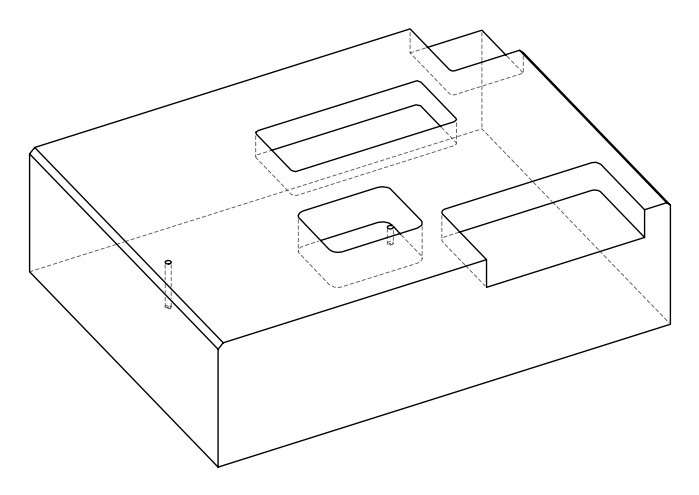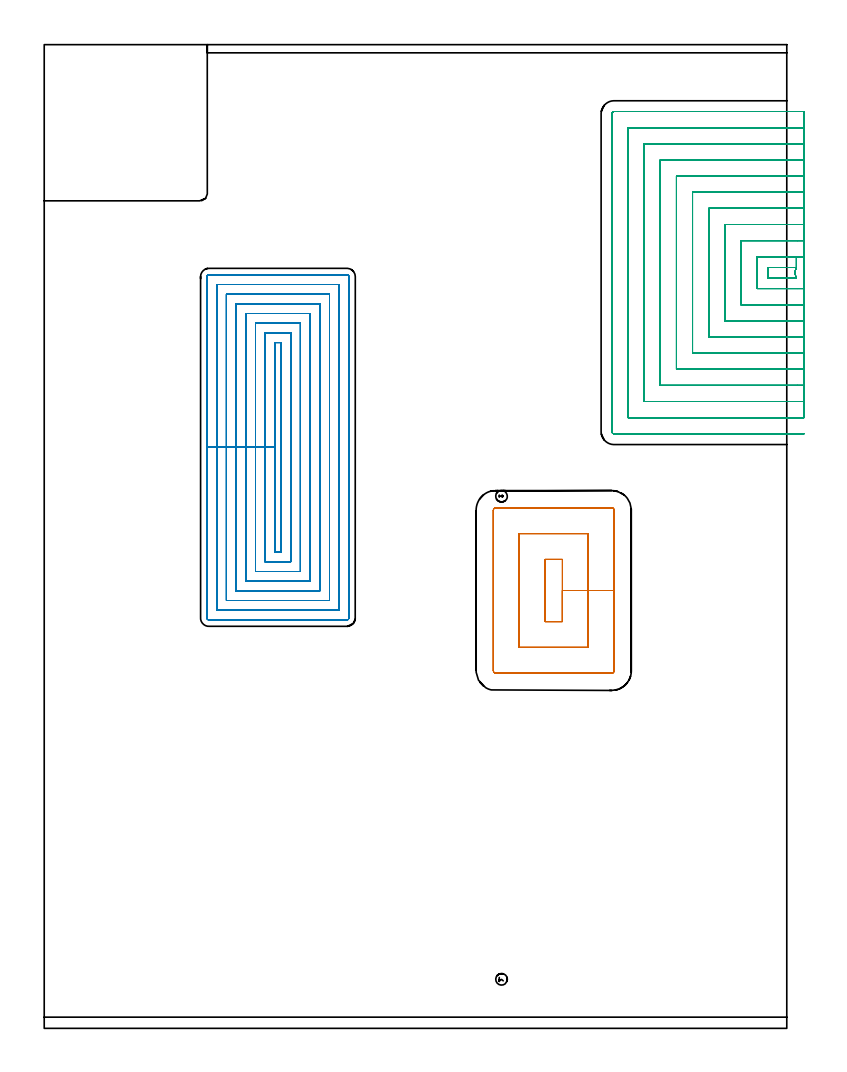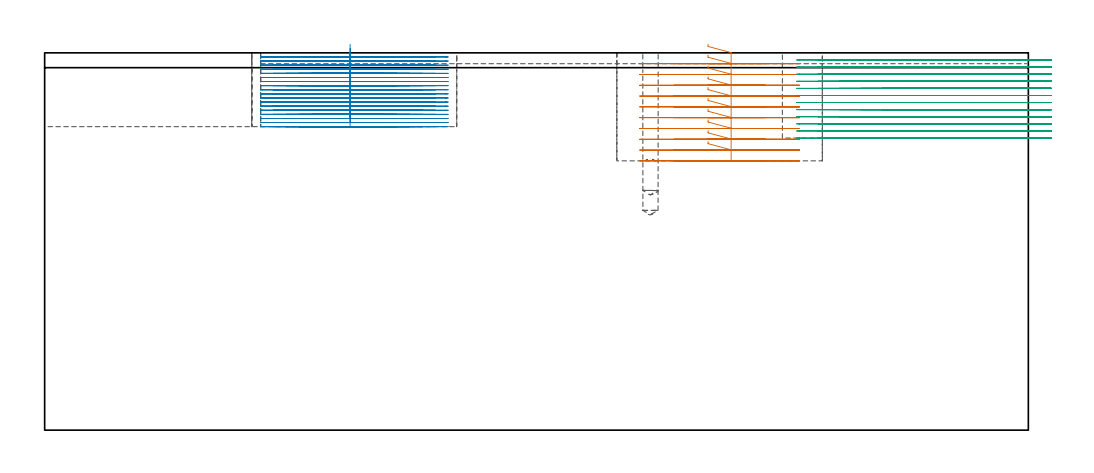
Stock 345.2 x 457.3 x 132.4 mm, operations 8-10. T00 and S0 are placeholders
(PLAN: 10 operations, 6 tool changes, 260.9 min)
(1 SPOT_DRILL | STEP1POCKET | NXT0321_9005460120000 | 0.03 min | 4 mm3)
(2 SPOT_DRILL_1 | STEP1POCKET_1 | NXT0321_9005460120000 | 0.03 min | 0 mm3)
(3 DRILL_BLIND_HOLE_INTO_CENTER | STEP1POCKET | UGT0301_449 | 0.21 min | 1095 mm3)
(4 DRILL_BLIND_HOLE_INTO_CENTER_1 | STEP1POCKET_1 | UGT0301_449 | 0.24 min | 1257 mm3)
(5 AREA_MILL | FG_CHAMFER_SURFACE | UGT0205_001 | 4.46 min | 1967 mm3)
(6 AREA_MILL_1 | FG_CHAMFER_SURFACE_1 | UGT0205_001 | 5.71 min | 4663 mm3)
(7 MILL_CORNER_NOTCH_RECTANGULAR | CORNER_NOTCH_RECTANGULAR | NXT0201_008 | Follow Part, ap 1.5, ae 75% | 57.35 min | 142467 mm3)
(8 MILL_RECTANGULAR_POCKET | POCKET_RECTANGULAR_STRAIGHT | NXT0201_012 | Follow Part, ap 4, ae 75% | 11.75 min | 250349 mm3)
(9 MILL_RECTANGULAR_POCKET_1 | POCKET_RECTANGULAR_STRAIGHT_1 | NXT0201_008 | Follow Part, ap 1.5, ae 75% | 96.48 min | 309630 mm3)
(10 MILL_SLOT | SLOT_PARTIAL_RECTANGULAR | NXT0201_013 | Follow Part, ap 2.5, ae 75% | 84.6 min | 411957 mm3)
(TOOL NXT0321_9005460120000 | NC Spot Drill, 142deg, 12mm, Carbide, Uncoated | D12 PA142 FL30 Z2)
(TOOL UGT0301_449 | Carbide Drill 5.4 mm | D5.4 PA118 FL57 Z2)
(TOOL UGT0205_001 | Chamfer Mill 20 x 3 x 45 deg. | D20 FL50 Z2)
(TOOL NXT0201_008 | ENDMILL 6mm [2P460-0600-NA 1630] | D6 FL26 Z6)
(TOOL NXT0201_012 | ENDMILL 16mm [2P460-1600-NA 1630] | D16 FL38 Z6)
(TOOL NXT0201_013 | ENDMILL 10mm | D10 FL30 Z4)
(OP 8 MILL_RECTANGULAR_POCKET)
G17 G21 G94 G90
T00 M6
G54
G17 G0 G90 X232.8 Y191.891 S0 M3
G43 Z142.4 H1
Z135.4
G94 G1 Y189.1 Z134.652 F250.
X240.9 Z132.482
Y203.55 Z128.61
Y218. F500.
X232.8
Y189.1
X240.9
Y203.55
X252.9
Y230.
X220.8
Y177.1
X252.9
Y203.55
X264.9
Y240.9
G3 X263.8 Y242. R1.1
G1 X209.9
G3 X208.8 Y240.9 R1.1
G1 Y166.2
G3 X209.9 Y165.1 R1.1
G1 X263.8
G3 X264.9 Y166.2 R1.1
G1 Y203.55
Y204.55
G0 X232.8 Y191.891 Z131.61
G1 Y189.1 Z130.862 F250.
X240.9 Z128.692
Y203.55 Z124.82
Y218. F500.
X232.8
Y189.1
X240.9
Y203.55
X252.9
Y230.
X220.8
Y177.1
X252.9
Y203.55
X264.9
Y240.9
G3 X263.8 Y242. R1.1
G1 X209.9
G3 X208.8 Y240.9 R1.1
G1 Y166.2
G3 X209.9 Y165.1 R1.1
G1 X263.8
G3 X264.9 Y166.2 R1.1
G1 Y203.55
Y204.55
G0 X232.8 Y191.891 Z127.82
G1 Y189.1 Z127.072 F250.
X240.9 Z124.902
Y203.55 Z121.03
Y218. F500.
X232.8
Y189.1
X240.9
Y203.55
X252.9
Y230.
X220.8
Y177.1
X252.9
Y203.55
X264.9
Y240.9
G3 X263.8 Y242. R1.1
G1 X209.9
G3 X208.8 Y240.9 R1.1
G1 Y166.2
G3 X209.9 Y165.1 R1.1
G1 X263.8
G3 X264.9 Y166.2 R1.1
G1 Y203.55
Y204.55
G0 X232.8 Y191.891 Z124.03
G1 Y189.1 Z123.282 F250.
X240.9 Z121.112
Y203.55 Z117.24
Y218. F500.
X232.8
Y189.1
X240.9
Y203.55
X252.9
Y230.
X220.8
Y177.1
X252.9
Y203.55
X264.9
Y240.9
G3 X263.8 Y242. R1.1
G1 X209.9
G3 X208.8 Y240.9 R1.1
G1 Y166.2
G3 X209.9 Y165.1 R1.1
G1 X263.8
G3 X264.9 Y166.2 R1.1
G1 Y203.55
Y204.55
G0 X232.8 Y191.891 Z120.24
G1 Y189.1 Z119.492 F250.
X240.9 Z117.322
Y203.55 Z113.45
Y218. F500.
X232.8
Y189.1
X240.9
Y203.55
X252.9
Y230.
X220.8
Y177.1
X252.9
Y203.55
X264.9
Y240.9
G3 X263.8 Y242. R1.1
G1 X209.9
G3 X208.8 Y240.9 R1.1
G1 Y166.2
G3 X209.9 Y165.1 R1.1
G1 X263.8
G3 X264.9 Y166.2 R1.1
G1 Y203.55
Y204.55
G0 X232.8 Y191.891 Z116.45
G1 Y189.1 Z115.702 F250.
X240.9 Z113.532
Y203.55 Z109.66
Y218. F500.
X232.8
Y189.1
X240.9
Y203.55
X252.9
Y230.
X220.8
Y177.1
X252.9
Y203.55
X264.9
Y240.9
G3 X263.8 Y242. R1.1
G1 X209.9
G3 X208.8 Y240.9 R1.1
G1 Y166.2
G3 X209.9 Y165.1 R1.1
G1 X263.8
G3 X264.9 Y166.2 R1.1
G1 Y203.55
Y204.55
G0 X232.8 Y191.891 Z112.66
G1 Y189.1 Z111.912 F250.
X240.9 Z109.742
Y203.55 Z105.87
Y218. F500.
X232.8
Y189.1
X240.9
Y203.55
X252.9
Y230.
X220.8
Y177.1
X252.9
Y203.55
X264.9
Y240.9
G3 X263.8 Y242. R1.1
G1 X209.9
G3 X208.8 Y240.9 R1.1
G1 Y166.2
G3 X209.9 Y165.1 R1.1
G1 X263.8
G3 X264.9 Y166.2 R1.1
G1 Y203.55
Y204.55
G0 X232.8 Y191.891 Z108.87
G1 Y189.1 Z108.122 F250.
X240.9 Z105.952
Y203.55 Z102.08
Y218. F500.
X232.8
Y189.1
X240.9
Y203.55
X252.9
Y230.
X220.8
Y177.1
X252.9
Y203.55
X264.9
Y240.9
G3 X263.8 Y242. R1.1
G1 X209.9
G3 X208.8 Y240.9 R1.1
G1 Y166.2
G3 X209.9 Y165.1 R1.1
G1 X263.8
G3 X264.9 Y166.2 R1.1
G1 Y203.55
Y204.55
G0 X232.8 Y191.891 Z105.08
G1 Y189.1 Z104.332 F250.
X240.9 Z102.162
Y203.55 Z98.29
Y218. F500.
X232.8
Y189.1
X240.9
Y203.55
X252.9
Y230.
X220.8
Y177.1
X252.9
Y203.55
X264.9
Y240.9
G3 X263.8 Y242. R1.1
G1 X209.9
G3 X208.8 Y240.9 R1.1
G1 Y166.2
G3 X209.9 Y165.1 R1.1
G1 X263.8
G3 X264.9 Y166.2 R1.1
G1 Y203.55
Y204.55
G0 X232.8 Y191.891 Z101.29
G1 Y189.1 Z100.542 F250.
X240.9 Z98.372
Y203.55 Z94.5
Y218. F500.
X232.8
Y189.1
X240.9
Y203.55
X252.9
Y230.
X220.8
Y177.1
X252.9
Y203.55
X264.9
Y240.9
G3 X263.8 Y242. R1.1
G1 X209.9
G3 X208.8 Y240.9 R1.1
G1 Y166.2
G3 X209.9 Y165.1 R1.1
G1 X263.8
G3 X264.9 Y166.2 R1.1
G1 Y203.55
Y204.55
G0 Z142.4
M5
M2
(OP 9 MILL_RECTANGULAR_POCKET_1)
G17 G21 G94 G90
T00 M6
G54
G17 G0 G90 X107.2 Y286.666 S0 M3
G43 Z142.4 H1
Z135.4
G94 G1 Y270.1 Z130.961 F250.
Y221.4 F500.
X110.1
Y318.8
X107.2
Y270.1
X102.7
Y216.9
X114.6
Y323.3
X102.7
Y270.1
X98.2
Y212.4
X119.1
Y327.8
X98.2
Y270.1
X93.7
Y207.9
X123.6
Y332.3
X93.7
Y270.1
X89.2
Y203.4
X128.1
Y336.8
X89.2
Y270.1
X84.7
Y198.9
X132.6
Y341.3
X84.7
Y270.1
X80.2
Y194.4
X137.1
Y345.8
X80.2
Y270.1
X75.7
Y190.7
G3 X76.5 Y189.9 R0.8
G1 X140.8
G3 X141.6 Y190.7 R0.8
G1 Y349.5
G3 X140.8 Y350.3 R0.8
G1 X76.5
G3 X75.7 Y349.5 R0.8
G1 Y270.1
Y269.1
G0 X107.2 Y286.666 Z133.961
G1 Y270.1 Z129.522 F250.
Y221.4 F500.
X110.1
Y318.8
X107.2
Y270.1
X102.7
Y216.9
X114.6
Y323.3
X102.7
Y270.1
X98.2
Y212.4
X119.1
Y327.8
X98.2
Y270.1
X93.7
Y207.9
X123.6
Y332.3
X93.7
Y270.1
X89.2
Y203.4
X128.1
Y336.8
X89.2
Y270.1
X84.7
Y198.9
X132.6
Y341.3
X84.7
Y270.1
X80.2
Y194.4
X137.1
Y345.8
X80.2
Y270.1
X75.7
Y190.7
G3 X76.5 Y189.9 R0.8
G1 X140.8
G3 X141.6 Y190.7 R0.8
G1 Y349.5
G3 X140.8 Y350.3 R0.8
G1 X76.5
G3 X75.7 Y349.5 R0.8
G1 Y270.1
Y269.1
G0 X107.2 Y286.666 Z132.522
G1 Y270.1 Z128.083 F250.
Y221.4 F500.
X110.1
Y318.8
X107.2
Y270.1
X102.7
Y216.9
X114.6
Y323.3
X102.7
Y270.1
X98.2
Y212.4
X119.1
Y327.8
X98.2
Y270.1
X93.7
Y207.9
X123.6
Y332.3
X93.7
Y270.1
X89.2
Y203.4
X128.1
Y336.8
X89.2
Y270.1
X84.7
Y198.9
X132.6
Y341.3
X84.7
Y270.1
X80.2
Y194.4
X137.1
Y345.8
X80.2
Y270.1
X75.7
Y190.7
G3 X76.5 Y189.9 R0.8
G1 X140.8
G3 X141.6 Y190.7 R0.8
G1 Y349.5
G3 X140.8 Y350.3 R0.8
G1 X76.5
G3 X75.7 Y349.5 R0.8
G1 Y270.1
Y269.1
G0 X107.2 Y286.666 Z131.083
G1 Y270.1 Z126.644 F250.
Y221.4 F500.
X110.1
Y318.8
X107.2
Y270.1
X102.7
Y216.9
X114.6
Y323.3
X102.7
Y270.1
X98.2
Y212.4
X119.1
Y327.8
X98.2
Y270.1
X93.7
Y207.9
X123.6
Y332.3
X93.7
Y270.1
X89.2
Y203.4
X128.1
Y336.8
X89.2
Y270.1
X84.7
Y198.9
X132.6
Y341.3
X84.7
Y270.1
X80.2
Y194.4
X137.1
Y345.8
X80.2
Y270.1
X75.7
Y190.7
G3 X76.5 Y189.9 R0.8
G1 X140.8
G3 X141.6 Y190.7 R0.8
G1 Y349.5
G3 X140.8 Y350.3 R0.8
G1 X76.5
G3 X75.7 Y349.5 R0.8
G1 Y270.1
Y269.1
G0 X107.2 Y286.666 Z129.644
G1 Y270.1 Z125.205 F250.
Y221.4 F500.
X110.1
Y318.8
X107.2
Y270.1
X102.7
Y216.9
X114.6
Y323.3
X102.7
Y270.1
X98.2
Y212.4
X119.1
Y327.8
X98.2
Y270.1
X93.7
Y207.9
X123.6
Y332.3
X93.7
Y270.1
X89.2
Y203.4
X128.1
Y336.8
X89.2
Y270.1
X84.7
Y198.9
X132.6
Y341.3
X84.7
Y270.1
X80.2
Y194.4
X137.1
Y345.8
X80.2
Y270.1
X75.7
Y190.7
G3 X76.5 Y189.9 R0.8
G1 X140.8
G3 X141.6 Y190.7 R0.8
G1 Y349.5
G3 X140.8 Y350.3 R0.8
G1 X76.5
G3 X75.7 Y349.5 R0.8
G1 Y270.1
Y269.1
G0 X107.2 Y286.666 Z128.205
G1 Y270.1 Z123.767 F250.
Y221.4 F500.
X110.1
Y318.8
X107.2
Y270.1
X102.7
Y216.9
X114.6
Y323.3
X102.7
Y270.1
X98.2
Y212.4
X119.1
Y327.8
X98.2
Y270.1
X93.7
Y207.9
X123.6
Y332.3
X93.7
Y270.1
X89.2
Y203.4
X128.1
Y336.8
X89.2
Y270.1
X84.7
Y198.9
X132.6
Y341.3
X84.7
Y270.1
X80.2
Y194.4
X137.1
Y345.8
X80.2
Y270.1
X75.7
Y190.7
G3 X76.5 Y189.9 R0.8
G1 X140.8
G3 X141.6 Y190.7 R0.8
G1 Y349.5
G3 X140.8 Y350.3 R0.8
G1 X76.5
G3 X75.7 Y349.5 R0.8
G1 Y270.1
Y269.1
G0 X107.2 Y286.666 Z126.767
G1 Y270.1 Z122.328 F250.
Y221.4 F500.
X110.1
Y318.8
X107.2
Y270.1
X102.7
Y216.9
X114.6
Y323.3
X102.7
Y270.1
X98.2
Y212.4
X119.1
Y327.8
X98.2
Y270.1
X93.7
Y207.9
X123.6
Y332.3
X93.7
Y270.1
X89.2
Y203.4
X128.1
Y336.8
X89.2
Y270.1
X84.7
Y198.9
X132.6
Y341.3
X84.7
Y270.1
X80.2
Y194.4
X137.1
Y345.8
X80.2
Y270.1
X75.7
Y190.7
G3 X76.5 Y189.9 R0.8
G1 X140.8
G3 X141.6 Y190.7 R0.8
G1 Y349.5
G3 X140.8 Y350.3 R0.8
G1 X76.5
G3 X75.7 Y349.5 R0.8
G1 Y270.1
Y269.1
G0 X107.2 Y286.666 Z125.328
G1 Y270.1 Z120.889 F250.
Y221.4 F500.
X110.1
Y318.8
X107.2
Y270.1
X102.7
Y216.9
X114.6
Y323.3
X102.7
Y270.1
X98.2
Y212.4
X119.1
Y327.8
X98.2
Y270.1
X93.7
Y207.9
X123.6
Y332.3
X93.7
Y270.1
X89.2
Y203.4
X128.1
Y336.8
X89.2
Y270.1
X84.7
Y198.9
X132.6
Y341.3
X84.7
Y270.1
X80.2
Y194.4
X137.1
Y345.8
X80.2
Y270.1
X75.7
Y190.7
G3 X76.5 Y189.9 R0.8
G1 X140.8
G3 X141.6 Y190.7 R0.8
G1 Y349.5
G3 X140.8 Y350.3 R0.8
G1 X76.5
G3 X75.7 Y349.5 R0.8
G1 Y270.1
Y269.1
G0 X107.2 Y286.666 Z123.889
G1 Y270.1 Z119.45 F250.
Y221.4 F500.
X110.1
Y318.8
X107.2
Y270.1
X102.7
Y216.9
X114.6
Y323.3
X102.7
Y270.1
X98.2
Y212.4
X119.1
Y327.8
X98.2
Y270.1
X93.7
Y207.9
X123.6
Y332.3
X93.7
Y270.1
X89.2
Y203.4
X128.1
Y336.8
X89.2
Y270.1
X84.7
Y198.9
X132.6
Y341.3
X84.7
Y270.1
X80.2
Y194.4
X137.1
Y345.8
X80.2
Y270.1
X75.7
Y190.7
G3 X76.5 Y189.9 R0.8
G1 X140.8
G3 X141.6 Y190.7 R0.8
G1 Y349.5
G3 X140.8 Y350.3 R0.8
G1 X76.5
G3 X75.7 Y349.5 R0.8
G1 Y270.1
Y269.1
G0 X107.2 Y286.666 Z122.45
G1 Y270.1 Z118.011 F250.
Y221.4 F500.
X110.1
Y318.8
X107.2
Y270.1
X102.7
Y216.9
X114.6
Y323.3
X102.7
Y270.1
X98.2
Y212.4
X119.1
Y327.8
X98.2
Y270.1
X93.7
Y207.9
X123.6
Y332.3
X93.7
Y270.1
X89.2
Y203.4
X128.1
Y336.8
X89.2
Y270.1
X84.7
Y198.9
X132.6
Y341.3
X84.7
Y270.1
X80.2
Y194.4
X137.1
Y345.8
X80.2
Y270.1
X75.7
Y190.7
G3 X76.5 Y189.9 R0.8
G1 X140.8
G3 X141.6 Y190.7 R0.8
G1 Y349.5
G3 X140.8 Y350.3 R0.8
G1 X76.5
G3 X75.7 Y349.5 R0.8
G1 Y270.1
Y269.1
G0 X107.2 Y286.666 Z121.011
G1 Y270.1 Z116.572 F250.
Y221.4 F500.
X110.1
Y318.8
X107.2
Y270.1
X102.7
Y216.9
X114.6
Y323.3
X102.7
Y270.1
X98.2
Y212.4
X119.1
Y327.8
X98.2
Y270.1
X93.7
Y207.9
X123.6
Y332.3
X93.7
Y270.1
X89.2
Y203.4
X128.1
Y336.8
X89.2
Y270.1
X84.7
Y198.9
X132.6
Y341.3
X84.7
Y270.1
X80.2
Y194.4
X137.1
Y345.8
X80.2
Y270.1
X75.7
Y190.7
G3 X76.5 Y189.9 R0.8
G1 X140.8
G3 X141.6 Y190.7 R0.8
G1 Y349.5
G3 X140.8 Y350.3 R0.8
G1 X76.5
G3 X75.7 Y349.5 R0.8
G1 Y270.1
Y269.1
G0 X107.2 Y286.666 Z119.572
G1 Y270.1 Z115.133 F250.
Y221.4 F500.
X110.1
Y318.8
X107.2
Y270.1
X102.7
Y216.9
X114.6
Y323.3
X102.7
Y270.1
X98.2
Y212.4
X119.1
Y327.8
X98.2
Y270.1
X93.7
Y207.9
X123.6
Y332.3
X93.7
Y270.1
X89.2
Y203.4
X128.1
Y336.8
X89.2
Y270.1
X84.7
Y198.9
X132.6
Y341.3
X84.7
Y270.1
X80.2
Y194.4
X137.1
Y345.8
X80.2
Y270.1
X75.7
Y190.7
G3 X76.5 Y189.9 R0.8
G1 X140.8
G3 X141.6 Y190.7 R0.8
G1 Y349.5
G3 X140.8 Y350.3 R0.8
G1 X76.5
G3 X75.7 Y349.5 R0.8
G1 Y270.1
Y269.1
G0 X107.2 Y286.666 Z118.133
G1 Y270.1 Z113.694 F250.
Y221.4 F500.
X110.1
Y318.8
X107.2
Y270.1
X102.7
Y216.9
X114.6
Y323.3
X102.7
Y270.1
X98.2
Y212.4
X119.1
Y327.8
X98.2
Y270.1
X93.7
Y207.9
X123.6
Y332.3
X93.7
Y270.1
X89.2
Y203.4
X128.1
Y336.8
X89.2
Y270.1
X84.7
Y198.9
X132.6
Y341.3
X84.7
Y270.1
X80.2
Y194.4
X137.1
Y345.8
X80.2
Y270.1
X75.7
Y190.7
G3 X76.5 Y189.9 R0.8
G1 X140.8
G3 X141.6 Y190.7 R0.8
G1 Y349.5
G3 X140.8 Y350.3 R0.8
G1 X76.5
G3 X75.7 Y349.5 R0.8
G1 Y270.1
Y269.1
G0 X107.2 Y286.666 Z116.694
G1 Y270.1 Z112.256 F250.
Y221.4 F500.
X110.1
Y318.8
X107.2
Y270.1
X102.7
Y216.9
X114.6
Y323.3
X102.7
Y270.1
X98.2
Y212.4
X119.1
Y327.8
X98.2
Y270.1
X93.7
Y207.9
X123.6
Y332.3
X93.7
Y270.1
X89.2
Y203.4
X128.1
Y336.8
X89.2
Y270.1
X84.7
Y198.9
X132.6
Y341.3
X84.7
Y270.1
X80.2
Y194.4
X137.1
Y345.8
X80.2
Y270.1
X75.7
Y190.7
G3 X76.5 Y189.9 R0.8
G1 X140.8
G3 X141.6 Y190.7 R0.8
G1 Y349.5
G3 X140.8 Y350.3 R0.8
G1 X76.5
G3 X75.7 Y349.5 R0.8
G1 Y270.1
Y269.1
G0 X107.2 Y286.666 Z115.256
G1 Y270.1 Z110.817 F250.
Y221.4 F500.
X110.1
Y318.8
X107.2
Y270.1
X102.7
Y216.9
X114.6
Y323.3
X102.7
Y270.1
X98.2
Y212.4
X119.1
Y327.8
X98.2
Y270.1
X93.7
Y207.9
X123.6
Y332.3
X93.7
Y270.1
X89.2
Y203.4
X128.1
Y336.8
X89.2
Y270.1
X84.7
Y198.9
X132.6
Y341.3
X84.7
Y270.1
X80.2
Y194.4
X137.1
Y345.8
X80.2
Y270.1
X75.7
Y190.7
G3 X76.5 Y189.9 R0.8
G1 X140.8
G3 X141.6 Y190.7 R0.8
G1 Y349.5
G3 X140.8 Y350.3 R0.8
G1 X76.5
G3 X75.7 Y349.5 R0.8
G1 Y270.1
Y269.1
G0 X107.2 Y286.666 Z113.817
G1 Y270.1 Z109.378 F250.
Y221.4 F500.
X110.1
Y318.8
X107.2
Y270.1
X102.7
Y216.9
X114.6
Y323.3
X102.7
Y270.1
X98.2
Y212.4
X119.1
Y327.8
X98.2
Y270.1
X93.7
Y207.9
X123.6
Y332.3
X93.7
Y270.1
X89.2
Y203.4
X128.1
Y336.8
X89.2
Y270.1
X84.7
Y198.9
X132.6
Y341.3
X84.7
Y270.1
X80.2
Y194.4
X137.1
Y345.8
X80.2
Y270.1
X75.7
Y190.7
G3 X76.5 Y189.9 R0.8
G1 X140.8
G3 X141.6 Y190.7 R0.8
G1 Y349.5
G3 X140.8 Y350.3 R0.8
G1 X76.5
G3 X75.7 Y349.5 R0.8
G1 Y270.1
Y269.1
G0 X107.2 Y286.666 Z112.378
G1 Y270.1 Z107.939 F250.
Y221.4 F500.
X110.1
Y318.8
X107.2
Y270.1
X102.7
Y216.9
X114.6
Y323.3
X102.7
Y270.1
X98.2
Y212.4
X119.1
Y327.8
X98.2
Y270.1
X93.7
Y207.9
X123.6
Y332.3
X93.7
Y270.1
X89.2
Y203.4
X128.1
Y336.8
X89.2
Y270.1
X84.7
Y198.9
X132.6
Y341.3
X84.7
Y270.1
X80.2
Y194.4
X137.1
Y345.8
X80.2
Y270.1
X75.7
Y190.7
G3 X76.5 Y189.9 R0.8
G1 X140.8
G3 X141.6 Y190.7 R0.8
G1 Y349.5
G3 X140.8 Y350.3 R0.8
G1 X76.5
G3 X75.7 Y349.5 R0.8
G1 Y270.1
Y269.1
G0 X107.2 Y286.666 Z110.939
G1 Y270.1 Z106.5 F250.
Y221.4 F500.
X110.1
Y318.8
X107.2
Y270.1
X102.7
Y216.9
X114.6
Y323.3
X102.7
Y270.1
X98.2
Y212.4
X119.1
Y327.8
X98.2
Y270.1
X93.7
Y207.9
X123.6
Y332.3
X93.7
Y270.1
X89.2
Y203.4
X128.1
Y336.8
X89.2
Y270.1
X84.7
Y198.9
X132.6
Y341.3
X84.7
Y270.1
X80.2
Y194.4
X137.1
Y345.8
X80.2
Y270.1
X75.7
Y190.7
G3 X76.5 Y189.9 R0.8
G1 X140.8
G3 X141.6 Y190.7 R0.8
G1 Y349.5
G3 X140.8 Y350.3 R0.8
G1 X76.5
G3 X75.7 Y349.5 R0.8
G1 Y270.1
Y269.1
G0 Z142.4
M5
M2
(OP 10 MILL_SLOT)
G17 G21 G94 G90
T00 M6
G54
G17 G0 G90 X353.2 Y358.7 S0 M3
G43 Z142.4 H0
Z129.908
G94 G1 X350.2 F250.
X349.685 F500.
Y353.7
G3 X349.685 Y348.9 R5.
G1 X336.4
Y353.7
X349.685
Y358.7
X331.4
Y343.9
X350.2
X353.2 F250.
Y366.2
X350.2
X323.9 F500.
Y336.4
X350.2
X353.2 F250.
Y373.7
X350.2
X316.4 F500.
Y328.9
X350.2
X353.2 F250.
Y381.2
X350.2
X308.9 F500.
Y321.4
X350.2
X353.2 F250.
Y388.7
X350.2
X301.4 F500.
Y313.9
X350.2
X353.2 F250.
Y396.2
X350.2
X293.9 F500.
Y306.4
X350.2
X353.2 F250.
Y403.7
X350.2
X286.4 F500.
Y298.9
X350.2
X353.2 F250.
Y411.2
X350.2
X278.9 F500.
Y291.4
X350.2
X353.2 F250.
Y418.7
X350.2
X271.4 F500.
Y283.9
X350.2
X353.2 F250.
Y426.2
X350.2
X264.9 F500.
G3 X263.9 Y425.2 R1.
G1 Y277.4
G3 X264.9 Y276.4 R1.
G1 X350.2
X353.2 F250.
G0 Y358.7 Z127.417
G1 X350.2
X349.685 F500.
Y353.7
G3 X349.685 Y348.9 R5.
G1 X336.4
Y353.7
X349.685
Y358.7
X331.4
Y343.9
X350.2
X353.2 F250.
Y366.2
X350.2
X323.9 F500.
Y336.4
X350.2
X353.2 F250.
Y373.7
X350.2
X316.4 F500.
Y328.9
X350.2
X353.2 F250.
Y381.2
X350.2
X308.9 F500.
Y321.4
X350.2
X353.2 F250.
Y388.7
X350.2
X301.4 F500.
Y313.9
X350.2
X353.2 F250.
Y396.2
X350.2
X293.9 F500.
Y306.4
X350.2
X353.2 F250.
Y403.7
X350.2
X286.4 F500.
Y298.9
X350.2
X353.2 F250.
Y411.2
X350.2
X278.9 F500.
Y291.4
X350.2
X353.2 F250.
Y418.7
X350.2
X271.4 F500.
Y283.9
X350.2
X353.2 F250.
Y426.2
X350.2
X264.9 F500.
G3 X263.9 Y425.2 R1.
G1 Y277.4
G3 X264.9 Y276.4 R1.
G1 X350.2
X353.2 F250.
G0 Y358.7 Z124.925
G1 X350.2
X349.685 F500.
Y353.7
G3 X349.685 Y348.9 R5.
G1 X336.4
Y353.7
X349.685
Y358.7
X331.4
Y343.9
X350.2
X353.2 F250.
Y366.2
X350.2
X323.9 F500.
Y336.4
X350.2
X353.2 F250.
Y373.7
X350.2
X316.4 F500.
Y328.9
X350.2
X353.2 F250.
Y381.2
X350.2
X308.9 F500.
Y321.4
X350.2
X353.2 F250.
Y388.7
X350.2
X301.4 F500.
Y313.9
X350.2
X353.2 F250.
Y396.2
X350.2
X293.9 F500.
Y306.4
X350.2
X353.2 F250.
Y403.7
X350.2
X286.4 F500.
Y298.9
X350.2
X353.2 F250.
Y411.2
X350.2
X278.9 F500.
Y291.4
X350.2
X353.2 F250.
Y418.7
X350.2
X271.4 F500.
Y283.9
X350.2
X353.2 F250.
Y426.2
X350.2
X264.9 F500.
G3 X263.9 Y425.2 R1.
G1 Y277.4
G3 X264.9 Y276.4 R1.
G1 X350.2
X353.2 F250.
G0 Y358.7 Z122.433
G1 X350.2
X349.685 F500.
Y353.7
G3 X349.685 Y348.9 R5.
G1 X336.4
Y353.7
X349.685
Y358.7
X331.4
Y343.9
X350.2
X353.2 F250.
Y366.2
X350.2
X323.9 F500.
Y336.4
X350.2
X353.2 F250.
Y373.7
X350.2
X316.4 F500.
Y328.9
X350.2
X353.2 F250.
Y381.2
X350.2
X308.9 F500.
Y321.4
X350.2
X353.2 F250.
Y388.7
X350.2
X301.4 F500.
Y313.9
X350.2
X353.2 F250.
Y396.2
X350.2
X293.9 F500.
Y306.4
X350.2
X353.2 F250.
Y403.7
X350.2
X286.4 F500.
Y298.9
X350.2
X353.2 F250.
Y411.2
X350.2
X278.9 F500.
Y291.4
X350.2
X353.2 F250.
Y418.7
X350.2
X271.4 F500.
Y283.9
X350.2
X353.2 F250.
Y426.2
X350.2
X264.9 F500.
G3 X263.9 Y425.2 R1.
G1 Y277.4
G3 X264.9 Y276.4 R1.
G1 X350.2
X353.2 F250.
G0 Y358.7 Z119.942
G1 X350.2
X349.685 F500.
Y353.7
G3 X349.685 Y348.9 R5.
G1 X336.4
Y353.7
X349.685
Y358.7
X331.4
Y343.9
X350.2
X353.2 F250.
Y366.2
X350.2
X323.9 F500.
Y336.4
X350.2
X353.2 F250.
Y373.7
X350.2
X316.4 F500.
Y328.9
X350.2
X353.2 F250.
Y381.2
X350.2
X308.9 F500.
Y321.4
X350.2
X353.2 F250.
Y388.7
X350.2
X301.4 F500.
Y313.9
X350.2
X353.2 F250.
Y396.2
X350.2
X293.9 F500.
Y306.4
X350.2
X353.2 F250.
Y403.7
X350.2
X286.4 F500.
Y298.9
X350.2
X353.2 F250.
Y411.2
X350.2
X278.9 F500.
Y291.4
X350.2
X353.2 F250.
Y418.7
X350.2
X271.4 F500.
Y283.9
X350.2
X353.2 F250.
Y426.2
X350.2
X264.9 F500.
G3 X263.9 Y425.2 R1.
G1 Y277.4
G3 X264.9 Y276.4 R1.
G1 X350.2
X353.2 F250.
G0 Y358.7 Z117.45
G1 X350.2
X349.685 F500.
Y353.7
G3 X349.685 Y348.9 R5.
G1 X336.4
Y353.7
X349.685
Y358.7
X331.4
Y343.9
X350.2
X353.2 F250.
Y366.2
X350.2
X323.9 F500.
Y336.4
X350.2
X353.2 F250.
Y373.7
X350.2
X316.4 F500.
Y328.9
X350.2
X353.2 F250.
Y381.2
X350.2
X308.9 F500.
Y321.4
X350.2
X353.2 F250.
Y388.7
X350.2
X301.4 F500.
Y313.9
X350.2
X353.2 F250.
Y396.2
X350.2
X293.9 F500.
Y306.4
X350.2
X353.2 F250.
Y403.7
X350.2
X286.4 F500.
Y298.9
X350.2
X353.2 F250.
Y411.2
X350.2
X278.9 F500.
Y291.4
X350.2
X353.2 F250.
Y418.7
X350.2
X271.4 F500.
Y283.9
X350.2
X353.2 F250.
Y426.2
X350.2
X264.9 F500.
G3 X263.9 Y425.2 R1.
G1 Y277.4
G3 X264.9 Y276.4 R1.
G1 X350.2
X353.2 F250.
G0 Y358.7 Z114.958
G1 X350.2
X349.685 F500.
Y353.7
G3 X349.685 Y348.9 R5.
G1 X336.4
Y353.7
X349.685
Y358.7
X331.4
Y343.9
X350.2
X353.2 F250.
Y366.2
X350.2
X323.9 F500.
Y336.4
X350.2
X353.2 F250.
Y373.7
X350.2
X316.4 F500.
Y328.9
X350.2
X353.2 F250.
Y381.2
X350.2
X308.9 F500.
Y321.4
X350.2
X353.2 F250.
Y388.7
X350.2
X301.4 F500.
Y313.9
X350.2
X353.2 F250.
Y396.2
X350.2
X293.9 F500.
Y306.4
X350.2
X353.2 F250.
Y403.7
X350.2
X286.4 F500.
Y298.9
X350.2
X353.2 F250.
Y411.2
X350.2
X278.9 F500.
Y291.4
X350.2
X353.2 F250.
Y418.7
X350.2
X271.4 F500.
Y283.9
X350.2
X353.2 F250.
Y426.2
X350.2
X264.9 F500.
G3 X263.9 Y425.2 R1.
G1 Y277.4
G3 X264.9 Y276.4 R1.
G1 X350.2
X353.2 F250.
G0 Y358.7 Z112.467
G1 X350.2
X349.685 F500.
Y353.7
G3 X349.685 Y348.9 R5.
G1 X336.4
Y353.7
X349.685
Y358.7
X331.4
Y343.9
X350.2
X353.2 F250.
Y366.2
X350.2
X323.9 F500.
Y336.4
X350.2
X353.2 F250.
Y373.7
X350.2
X316.4 F500.
Y328.9
X350.2
X353.2 F250.
Y381.2
X350.2
X308.9 F500.
Y321.4
X350.2
X353.2 F250.
Y388.7
X350.2
X301.4 F500.
Y313.9
X350.2
X353.2 F250.
Y396.2
X350.2
X293.9 F500.
Y306.4
X350.2
X353.2 F250.
Y403.7
X350.2
X286.4 F500.
Y298.9
X350.2
X353.2 F250.
Y411.2
X350.2
X278.9 F500.
Y291.4
X350.2
X353.2 F250.
Y418.7
X350.2
X271.4 F500.
Y283.9
X350.2
X353.2 F250.
Y426.2
X350.2
X264.9 F500.
G3 X263.9 Y425.2 R1.
G1 Y277.4
G3 X264.9 Y276.4 R1.
G1 X350.2
X353.2 F250.
G0 Y358.7 Z109.975
G1 X350.2
X349.685 F500.
Y353.7
G3 X349.685 Y348.9 R5.
G1 X336.4
Y353.7
X349.685
Y358.7
X331.4
Y343.9
X350.2
X353.2 F250.
Y366.2
X350.2
X323.9 F500.
Y336.4
X350.2
X353.2 F250.
Y373.7
X350.2
X316.4 F500.
Y328.9
X350.2
X353.2 F250.
Y381.2
X350.2
X308.9 F500.
Y321.4
X350.2
X353.2 F250.
Y388.7
X350.2
X301.4 F500.
Y313.9
X350.2
X353.2 F250.
Y396.2
X350.2
X293.9 F500.
Y306.4
X350.2
X353.2 F250.
Y403.7
X350.2
X286.4 F500.
Y298.9
X350.2
X353.2 F250.
Y411.2
X350.2
X278.9 F500.
Y291.4
X350.2
X353.2 F250.
Y418.7
X350.2
X271.4 F500.
Y283.9
X350.2
X353.2 F250.
Y426.2
X350.2
X264.9 F500.
G3 X263.9 Y425.2 R1.
G1 Y277.4
G3 X264.9 Y276.4 R1.
G1 X350.2
X353.2 F250.
G0 Y358.7 Z107.483
G1 X350.2
X349.685 F500.
Y353.7
G3 X349.685 Y348.9 R5.
G1 X336.4
Y353.7
X349.685
Y358.7
X331.4
Y343.9
X350.2
X353.2 F250.
Y366.2
X350.2
X323.9 F500.
Y336.4
X350.2
X353.2 F250.
Y373.7
X350.2
X316.4 F500.
Y328.9
X350.2
X353.2 F250.
Y381.2
X350.2
X308.9 F500.
Y321.4
X350.2
X353.2 F250.
Y388.7
X350.2
X301.4 F500.
Y313.9
X350.2
X353.2 F250.
Y396.2
X350.2
X293.9 F500.
Y306.4
X350.2
X353.2 F250.
Y403.7
X350.2
X286.4 F500.
Y298.9
X350.2
X353.2 F250.
Y411.2
X350.2
X278.9 F500.
Y291.4
X350.2
X353.2 F250.
Y418.7
X350.2
X271.4 F500.
Y283.9
X350.2
X353.2 F250.
Y426.2
X350.2
X264.9 F500.
G3 X263.9 Y425.2 R1.
G1 Y277.4
G3 X264.9 Y276.4 R1.
G1 X350.2
X353.2 F250.
G0 Y358.7 Z104.992
G1 X350.2
X349.685 F500.
Y353.7
G3 X349.685 Y348.9 R5.
G1 X336.4
Y353.7
X349.685
Y358.7
X331.4
Y343.9
X350.2
X353.2 F250.
Y366.2
X350.2
X323.9 F500.
Y336.4
X350.2
X353.2 F250.
Y373.7
X350.2
X316.4 F500.
Y328.9
X350.2
X353.2 F250.
Y381.2
X350.2
X308.9 F500.
Y321.4
X350.2
X353.2 F250.
Y388.7
X350.2
X301.4 F500.
Y313.9
X350.2
X353.2 F250.
Y396.2
X350.2
X293.9 F500.
Y306.4
X350.2
X353.2 F250.
Y403.7
X350.2
X286.4 F500.
Y298.9
X350.2
X353.2 F250.
Y411.2
X350.2
X278.9 F500.
Y291.4
X350.2
X353.2 F250.
Y418.7
X350.2
X271.4 F500.
Y283.9
X350.2
X353.2 F250.
Y426.2
X350.2
X264.9 F500.
G3 X263.9 Y425.2 R1.
G1 Y277.4
G3 X264.9 Y276.4 R1.
G1 X350.2
X353.2 F250.
G0 Y358.7 Z102.5
G1 X350.2
X349.685 F500.
Y353.7
G3 X349.685 Y348.9 R5.
G1 X336.4
Y353.7
X349.685
Y358.7
X331.4
Y343.9
X350.2
X353.2 F250.
Y366.2
X350.2
X323.9 F500.
Y336.4
X350.2
X353.2 F250.
Y373.7
X350.2
X316.4 F500.
Y328.9
X350.2
X353.2 F250.
Y381.2
X350.2
X308.9 F500.
Y321.4
X350.2
X353.2 F250.
Y388.7
X350.2
X301.4 F500.
Y313.9
X350.2
X353.2 F250.
Y396.2
X350.2
X293.9 F500.
Y306.4
X350.2
X353.2 F250.
Y403.7
X350.2
X286.4 F500.
Y298.9
X350.2
X353.2 F250.
Y411.2
X350.2
X278.9 F500.
Y291.4
X350.2
X353.2 F250.
Y418.7
X350.2
X271.4 F500.
Y283.9
X350.2
X353.2 F250.
Y426.2
X350.2
X264.9 F500.
G3 X263.9 Y425.2 R1.
G1 Y277.4
G3 X264.9 Y276.4 R1.
G1 X350.2
X353.2 F250.
G0 Z142.4
M5
M2
